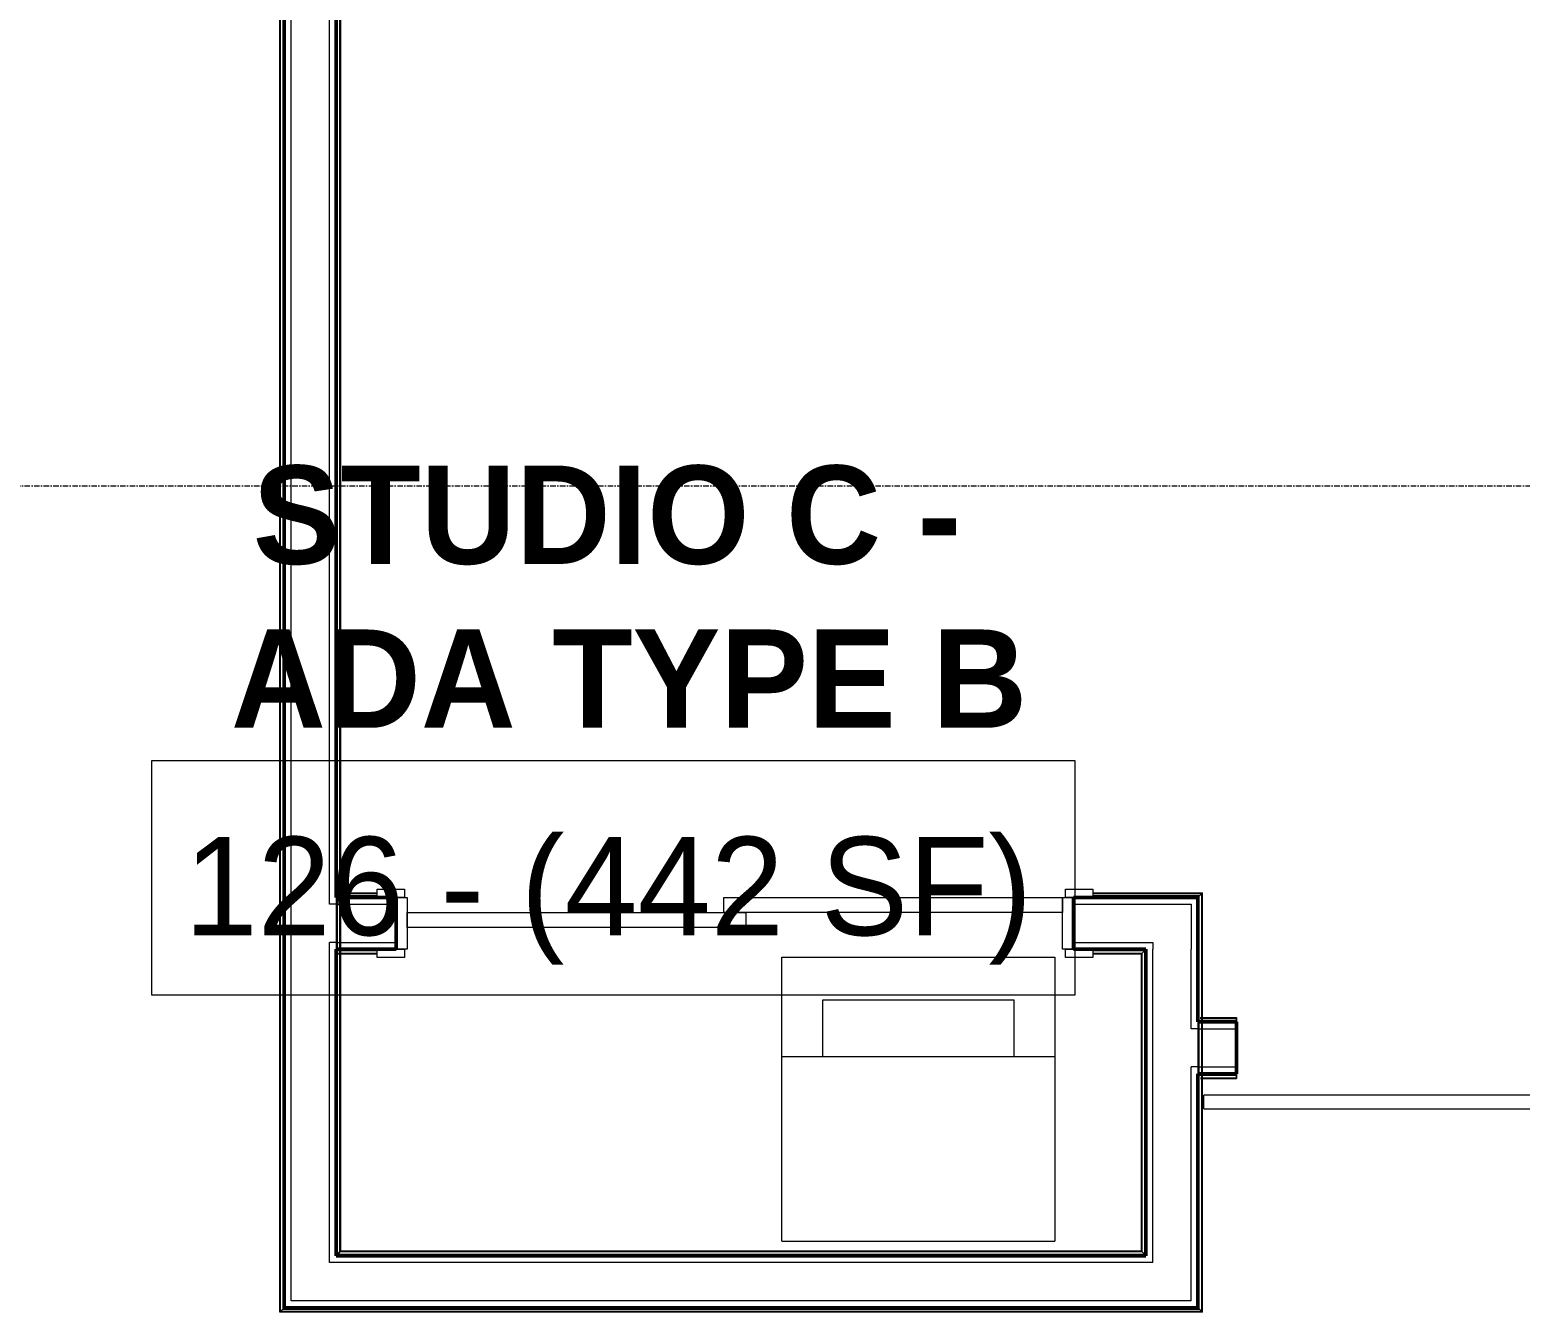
# Model space of a CAD drawing. Header units: inches. Extents: x -4218 to -1830, y 9756 to 12426.
# Drawn here: x -3704.5 to -3568.1, y 10391.6 to 10509 of the extents above; entities that cross this region are included whole.
import ezdxf

# ---------------------------------------------------------------- set-up
doc = ezdxf.new("R2010")
doc.units = ezdxf.units.IN
doc.header["$MEASUREMENT"] = 0
doc.linetypes.add('Grid Line 1_2_', pattern=[0.875, 0.5, -0.125, 0.125, -0.125])
for name, color, linetype, lineweight in [('0-1', 7, 'Continuous', 5), ('0-2', 252, 'Continuous', 9), ('A-AREA-IDEN', 2, 'Continuous', 9), ('A-DOOR-1', 7, 'Continuous', 9), ('A-DOOR-2', 50, 'Continuous', 20), ('A-DOOR-3', 250, 'Continuous', 50), ('A-DOOR-FRAM-1', 50, 'Continuous', 20), ('A-WALL-1', 250, 'Continuous', 50), ('A-WALL-2', 10, 'Continuous', 13), ('A-WALL-3', 253, 'Continuous', 9), ('A-WALL-4', 254, 'Continuous', 9), ('A-WALL-5', 252, 'Continuous', 9), ('A-WALL-6', 7, 'Continuous', 9), ('P-SANR-FIXT-1', 7, 'Continuous', 9), ('S-GRID-1', 1, 'Grid Line 1_2_', 9)]:
    doc.layers.add(name, color=color, linetype=linetype, lineweight=lineweight)
doc.styles.add('Century Gothic', font='ufonts.com_century-gothic.ttf', dxfattribs={"height": 9})
doc.styles.add('Century Gothic_B', font='GOTHICB.TTF', dxfattribs={"height": 9})

# ---------------------------------------------------------------- blocks, each defined once
blk = doc.blocks.new('Basic Wall _ INT - W4BØF - _5_8 GYP - 2X4 WOOD_BATT_ - 5_8 GYP_ - ___-2682981-BACKGROUND - 1ST FLOOR')
at = {"layer": 'A-WALL-3'}
for p, q in [((-3597.56, 10413.33), (-3597.56, 10413.35)), ((-3597.56, 10413.29), (-3597.56, 10413.33)), ((-3597.56, 10413), (-3597.56, 10413.29)), ((-3597.35, 10413.06), (-3597.3, 10413.06)), ((-3597.26, 10413.06), (-3597.14, 10413.06)), ((-3505.3, 10413.39), (-3505.3, 10413.41)), ((-3505.3, 10413.21), (-3505.3, 10413.27)), ((-3505.3, 10413.06), (-3505.3, 10413.21)), ((-3505.3, 10413), (-3505.3, 10413.06))]:
    blk.add_line(p, q, dxfattribs=at)
at = {"layer": 'A-WALL-4'}
for p, q in [((-3597.56, 10413.41), (-3597.56, 10413.39)), ((-3597.56, 10413.27), (-3597.56, 10413.21)), ((-3597.56, 10413.21), (-3597.56, 10413.06)), ((-3597.56, 10413.06), (-3597.56, 10413))]:
    blk.add_line(p, q, dxfattribs=at)
at = {"layer": 'A-WALL-5'}
for p, q in [((-3597.56, 10413.37), (-3597.56, 10413.41)), ((-3594.02, 10413.41), (-3597.56, 10413.41)), ((-3597.56, 10413.35), (-3597.56, 10413.37)), ((-3597.35, 10413), (-3597.3, 10413)), ((-3597.26, 10413), (-3597.14, 10413)), ((-3597.14, 10413.06), (-3594.02, 10413.06)), ((-3594.02, 10413.39), (-3594.02, 10413.41)), ((-3594.02, 10413.21), (-3594.02, 10413.27)), ((-3594.02, 10413.06), (-3594.02, 10413.21)), ((-3594.02, 10413), (-3594.02, 10413.06)), ((-3558.02, 10413.41), (-3558.02, 10413.39)), ((-3505.3, 10413.41), (-3558.02, 10413.41)), ((-3558.02, 10413.27), (-3558.02, 10413.21)), ((-3558.02, 10413.21), (-3558.02, 10413.06)), ((-3558.02, 10413.06), (-3558.02, 10413)), ((-3558.02, 10413.06), (-3505.3, 10413.06)), ((-3505.3, 10413.41), (-3505.3, 10413.37)), ((-3505.3, 10413.37), (-3505.3, 10413.29)), ((-3505.3, 10413.29), (-3505.3, 10413.29)), ((-3505.3, 10413.29), (-3505.3, 10413.27)), ((-3505.3, 10413.27), (-3505.3, 10413.21)), ((-3505.3, 10413.21), (-3505.3, 10413.12)), ((-3505.3, 10413.12), (-3505.3, 10413))]:
    blk.add_line(p, q, dxfattribs=at)
at = {"layer": 'A-WALL-6'}
for p, q in [((-3597.56, 10413.29), (-3594.02, 10413.29)), ((-3597.14, 10413), (-3594.02, 10413)), ((-3594.02, 10413.41), (-3594.02, 10413.37)), ((-3594.02, 10413.37), (-3594.02, 10413.29)), ((-3594.02, 10413.29), (-3594.02, 10413)), ((-3558.02, 10413.37), (-3558.02, 10413.41)), ((-3558.02, 10413.29), (-3558.02, 10413.37)), ((-3558.02, 10413.29), (-3505.3, 10413.29)), ((-3558.02, 10413), (-3558.02, 10413.29)), ((-3558.02, 10413), (-3505.3, 10413))]:
    blk.add_line(p, q, dxfattribs=at)
blk = doc.blocks.new('Basic Wall _ INT - W4BØF - _5_8 GYP - 2X4 WOOD_BATT_ - 5_8 GYP_ - ___-2682980-BACKGROUND - 1ST FLOOR')
at = {"layer": 'A-WALL-3'}
for p, q in [((-3597.56, 10418.46), (-3597.56, 10418.58)), ((-3597.56, 10418.31), (-3597.56, 10418.46)), ((-3597.56, 10418.29), (-3597.56, 10418.31)), ((-3597.56, 10418.28), (-3597.56, 10418.29)), ((-3597.56, 10418.25), (-3597.56, 10418.28)), ((-3597.56, 10418.23), (-3597.56, 10418.25)), ((-3597.35, 10418.52), (-3597.29, 10418.52)), ((-3597.26, 10418.52), (-3597.18, 10418.52)), ((-3556.82, 10418.52), (-3556.72, 10418.52)), ((-3556.71, 10418.52), (-3556.63, 10418.52)), ((-3556.62, 10418.52), (-3556.57, 10418.52)), ((-3556.42, 10418.52), (-3551.67, 10418.52)), ((-3551.67, 10418.16), (-3556.42, 10418.16)), ((-3551.52, 10418.52), (-3551.47, 10418.52)), ((-3551.46, 10418.52), (-3551.38, 10418.52)), ((-3551.36, 10418.52), (-3551.26, 10418.52))]:
    blk.add_line(p, q, dxfattribs=at)
at = {"layer": 'A-WALL-4'}
for p, q in [((-3597.56, 10418.58), (-3597.56, 10418.52)), ((-3597.56, 10418.52), (-3597.56, 10418.37)), ((-3597.56, 10418.37), (-3597.56, 10418.3)), ((-3597.56, 10418.19), (-3597.56, 10418.16))]:
    blk.add_line(p, q, dxfattribs=at)
at = {"layer": 'A-WALL-5'}
for p, q in [((-3597.56, 10418.21), (-3597.56, 10418.23)), ((-3597.56, 10418.16), (-3597.56, 10418.21)), ((-3594.02, 10418.16), (-3597.56, 10418.16)), ((-3597.35, 10418.58), (-3597.29, 10418.58)), ((-3597.26, 10418.58), (-3597.18, 10418.58)), ((-3597.14, 10418.52), (-3594.02, 10418.52)), ((-3594.02, 10418.52), (-3594.02, 10418.58)), ((-3594.02, 10418.37), (-3594.02, 10418.52)), ((-3594.02, 10418.3), (-3594.02, 10418.37)), ((-3594.02, 10418.16), (-3594.02, 10418.19)), ((-3558.02, 10418.58), (-3558.02, 10418.52)), ((-3558.02, 10418.52), (-3558.02, 10418.37)), ((-3558.02, 10418.52), (-3556.84, 10418.52)), ((-3558.02, 10418.37), (-3558.02, 10418.3)), ((-3558.02, 10418.19), (-3558.02, 10418.16)), ((-3556.42, 10418.16), (-3558.02, 10418.16)), ((-3556.82, 10418.58), (-3556.72, 10418.58)), ((-3556.7, 10418.58), (-3556.63, 10418.58)), ((-3556.62, 10418.58), (-3556.57, 10418.58)), ((-3556.42, 10418.58), (-3551.67, 10418.58)), ((-3555.83, 10418.29), (-3556.42, 10418.29)), ((-3552.3, 10418.29), (-3555.8, 10418.29)), ((-3551.67, 10418.29), (-3552.27, 10418.29)), ((-3505.3, 10418.16), (-3551.67, 10418.16)), ((-3551.52, 10418.58), (-3551.47, 10418.58)), ((-3551.46, 10418.58), (-3551.38, 10418.58)), ((-3551.36, 10418.58), (-3551.26, 10418.58)), ((-3551.26, 10418.52), (-3505.3, 10418.52)), ((-3505.3, 10418.52), (-3505.3, 10418.58)), ((-3505.3, 10418.37), (-3505.3, 10418.52)), ((-3505.3, 10418.3), (-3505.3, 10418.37)), ((-3505.3, 10418.16), (-3505.3, 10418.19))]:
    blk.add_line(p, q, dxfattribs=at)
at = {"layer": 'A-WALL-6'}
for p, q in [((-3594.02, 10418.29), (-3597.56, 10418.29)), ((-3597.14, 10418.58), (-3594.02, 10418.58)), ((-3594.02, 10418.58), (-3594.02, 10418.29)), ((-3594.02, 10418.29), (-3594.02, 10418.21)), ((-3594.02, 10418.21), (-3594.02, 10418.16)), ((-3558.02, 10418.29), (-3558.02, 10418.58)), ((-3558.02, 10418.58), (-3556.84, 10418.58)), ((-3556.42, 10418.29), (-3558.02, 10418.29)), ((-3558.02, 10418.21), (-3558.02, 10418.29)), ((-3558.02, 10418.16), (-3558.02, 10418.21)), ((-3505.3, 10418.29), (-3551.67, 10418.29)), ((-3551.26, 10418.58), (-3505.3, 10418.58)), ((-3505.3, 10418.58), (-3505.3, 10418.29)), ((-3505.3, 10418.29), (-3505.3, 10418.21)), ((-3505.3, 10418.21), (-3505.3, 10418.16))]:
    blk.add_line(p, q, dxfattribs=at)
blk = doc.blocks.new('Basic Wall _ INT - W4BØF - _5_8 GYP - 2X4 WOOD_BATT_ - 5_8 GYP_ - ___-2682985-BACKGROUND - 1ST FLOOR')
at = {"layer": 'A-WALL-3'}
for p, q in [((-3676.43, 10429.69), (-3676.43, 10429.98)), ((-3676.43, 10429.68), (-3676.43, 10429.69)), ((-3676.43, 10429.65), (-3676.43, 10429.68)), ((-3676.43, 10429.63), (-3676.43, 10429.65)), ((-3676.28, 10429.92), (-3676.24, 10429.92)), ((-3676.23, 10429.92), (-3676.15, 10429.92)), ((-3676.13, 10429.92), (-3676.04, 10429.92)), ((-3670.93, 10429.56), (-3672.68, 10429.56)), ((-3597.56, 10429.56), (-3597.53, 10429.59)), ((-3597.42, 10429.7), (-3597.35, 10429.77)), ((-3597.35, 10429.77), (-3597.2, 10429.92)), ((-3597.2, 10429.92), (-3597.14, 10429.98))]:
    blk.add_line(p, q, dxfattribs=at)
at = {"layer": 'A-WALL-4'}
for p, q in [((-3676.43, 10429.98), (-3676.43, 10429.92)), ((-3676.43, 10429.92), (-3676.43, 10429.77)), ((-3676.43, 10429.77), (-3676.43, 10429.7)), ((-3676.43, 10429.59), (-3676.43, 10429.56))]:
    blk.add_line(p, q, dxfattribs=at)
at = {"layer": 'A-WALL-5'}
for p, q in [((-3676.43, 10429.61), (-3676.43, 10429.63)), ((-3676.43, 10429.56), (-3676.43, 10429.61)), ((-3672.68, 10429.56), (-3676.43, 10429.56)), ((-3676.28, 10429.98), (-3676.24, 10429.98)), ((-3676.23, 10429.98), (-3676.15, 10429.98)), ((-3676.13, 10429.98), (-3676.04, 10429.98)), ((-3676.01, 10429.92), (-3672.68, 10429.92)), ((-3607.18, 10429.92), (-3597.2, 10429.92)), ((-3597.56, 10429.56), (-3607.18, 10429.56))]:
    blk.add_line(p, q, dxfattribs=at)
at = {"layer": 'A-WALL-6'}
for p, q in [((-3672.68, 10429.69), (-3676.43, 10429.69)), ((-3676.01, 10429.98), (-3672.68, 10429.98)), ((-3607.18, 10429.98), (-3597.14, 10429.98)), ((-3597.43, 10429.69), (-3607.18, 10429.69))]:
    blk.add_line(p, q, dxfattribs=at)
at = {"layer": 'A-WALL-6', "flags": 128}
for points in [[(-3597.43, 10429.69), (-3597.43, 10429.69), (-3597.44, 10429.68), (-3597.45, 10429.67), (-3597.47, 10429.65), (-3597.49, 10429.63), (-3597.51, 10429.61)], [(-3597.14, 10429.98), (-3597.26, 10429.86), (-3597.35, 10429.77), (-3597.41, 10429.71), (-3597.43, 10429.69)]]:
    blk.add_lwpolyline(points, dxfattribs=at)
blk = doc.blocks.new('Basic Wall _ INT - W4BØF - _5_8 GYP - 2X4 WOOD_BATT_ - 5_8 GYP_ - ___-2682984-BACKGROUND - 1ST FLOOR')
at = {"layer": 'A-WALL-3'}
for p, q in [((-3676.43, 10424.73), (-3676.43, 10424.75)), ((-3676.43, 10424.69), (-3676.43, 10424.73)), ((-3676.43, 10424.67), (-3676.43, 10424.69)), ((-3676.43, 10424.69), (-3676.43, 10424.69)), ((-3676.43, 10424.4), (-3676.43, 10424.67)), ((-3676.28, 10424.46), (-3676.24, 10424.46)), ((-3676.23, 10424.46), (-3676.15, 10424.46)), ((-3676.13, 10424.46), (-3676.04, 10424.46)), ((-3670.93, 10424.81), (-3672.68, 10424.81)), ((-3607.18, 10424.81), (-3608.93, 10424.81)), ((-3602.72, 10424.4), (-3602.66, 10424.46)), ((-3602.66, 10424.46), (-3602.51, 10424.61)), ((-3602.51, 10424.61), (-3602.45, 10424.67)), ((-3602.33, 10424.79), (-3602.31, 10424.81))]:
    blk.add_line(p, q, dxfattribs=at)
at = {"layer": 'A-WALL-4'}
for p, q in [((-3676.43, 10424.81), (-3676.43, 10424.79)), ((-3676.43, 10424.67), (-3676.43, 10424.61)), ((-3676.43, 10424.61), (-3676.43, 10424.46)), ((-3676.43, 10424.46), (-3676.43, 10424.4))]:
    blk.add_line(p, q, dxfattribs=at)
at = {"layer": 'A-WALL-5'}
for p, q in [((-3676.43, 10424.77), (-3676.43, 10424.81)), ((-3672.68, 10424.81), (-3676.43, 10424.81)), ((-3676.43, 10424.75), (-3676.43, 10424.77)), ((-3676.28, 10424.4), (-3676.24, 10424.4)), ((-3676.23, 10424.4), (-3676.15, 10424.4)), ((-3676.13, 10424.4), (-3676.04, 10424.4)), ((-3676.01, 10424.46), (-3672.68, 10424.46)), ((-3602.31, 10424.81), (-3607.18, 10424.81)), ((-3607.18, 10424.46), (-3602.66, 10424.46))]:
    blk.add_line(p, q, dxfattribs=at)
at = {"layer": 'A-WALL-6'}
for p, q in [((-3676.43, 10424.69), (-3672.68, 10424.69)), ((-3676.01, 10424.4), (-3672.68, 10424.4)), ((-3607.18, 10424.69), (-3602.43, 10424.69)), ((-3607.18, 10424.4), (-3602.72, 10424.4))]:
    blk.add_line(p, q, dxfattribs=at)
at = {"layer": 'A-WALL-6', "flags": 128}
for points in [[(-3602.43, 10424.69), (-3602.45, 10424.67), (-3602.51, 10424.61), (-3602.6, 10424.52), (-3602.72, 10424.4)], [(-3602.35, 10424.77), (-3602.37, 10424.75), (-3602.39, 10424.73), (-3602.41, 10424.71), (-3602.42, 10424.7), (-3602.43, 10424.69), (-3602.43, 10424.69)]]:
    blk.add_lwpolyline(points, dxfattribs=at)
blk = doc.blocks.new('SLIDING - FLUSH - 5-0 x 6-8-3203586-BACKGROUND - 1ST FLOOR')
at = {"layer": 'A-DOOR-1'}
for p, q in [((-32.75, 3.25), (-30.25, 3.25)), ((-32.75, 2.5), (-32.75, 3.25)), ((-30.25, 3.25), (-30.25, 2.5)), ((30.25, 3.25), (32.75, 3.25)), ((30.25, 2.5), (30.25, 3.25)), ((32.75, 3.25), (32.75, 2.5)), ((-30.25, 2.5), (-32.75, 2.5)), ((32.75, 2.5), (30.25, 2.5)), ((-32.75, -2.25), (-30.25, -2.25)), ((-32.75, -3), (-32.75, -2.25)), ((-30.25, -2.25), (-30.25, -3)), ((30.25, -2.25), (32.75, -2.25)), ((30.25, -3), (30.25, -2.25)), ((32.75, -2.25), (32.75, -3)), ((-30.25, -3), (-32.75, -3)), ((32.75, -3), (30.25, -3))]:
    blk.add_line(p, q, dxfattribs=at)
at = {"layer": 'A-DOOR-2'}
for p, q in [((-1, -0.88), (-1, 0.5)), ((-1, 0.5), (30, 0.5)), ((30, 0.5), (30, -0.88)), ((-30, -2.25), (-30, -0.88)), ((-30, -0.88), (1, -0.88)), ((30, -0.88), (-1, -0.88)), ((1, -0.88), (1, -2.25)), ((1, -2.25), (-30, -2.25))]:
    blk.add_line(p, q, dxfattribs=at)
at = {"layer": 'A-DOOR-FRAM-1'}
for p, q in [((-31, -2.25), (-31, 2.5)), ((-31, 2.5), (-30, 2.5)), ((-30, 2.5), (-30, -2.25)), ((30, 2.5), (31, 2.5)), ((30, -2.25), (30, 2.5)), ((31, 2.5), (31, -2.25)), ((-30, -2.25), (-31, -2.25)), ((31, -2.25), (30, -2.25))]:
    blk.add_line(p, q, dxfattribs=at)
blk = doc.blocks.new('Basic Wall _ INT - W4BØF - _5_8 GYP - 2X4 WOOD_BATT_ - 5_8 GYP_ - ___-2682987-BACKGROUND - 1ST FLOOR')
at = {"layer": 'A-WALL-3'}
for p, q in [((-3676.43, 10429.56), (-3676.43, 10424.81)), ((-3676.08, 10429.86), (-3676.08, 10429.97)), ((-3676.08, 10429.77), (-3676.08, 10429.85)), ((-3676.08, 10429.71), (-3676.08, 10429.76)), ((-3676.08, 10428.98), (-3676.08, 10429.56)), ((-3676.08, 10424.85), (-3676.08, 10428.94)), ((-3676.08, 10424.61), (-3676.08, 10424.67)), ((-3676.08, 10424.52), (-3676.08, 10424.61)), ((-3676.08, 10424.4), (-3676.08, 10424.51)), ((-3676.43, 10396.76), (-3676.4, 10396.79)), ((-3676.29, 10396.9), (-3676.23, 10396.97)), ((-3676.22, 10396.97), (-3676.08, 10397.12)), ((-3676.08, 10397.12), (-3676.01, 10397.18))]:
    blk.add_line(p, q, dxfattribs=at)
at = {"layer": 'A-WALL-5'}
for p, q in [((-3676.43, 10545.94), (-3676.43, 10429.56)), ((-3676.08, 10429.97), (-3676.08, 10545.94)), ((-3676.3, 10428.95), (-3676.3, 10429.56)), ((-3676.01, 10429.86), (-3676.01, 10429.97)), ((-3676.01, 10429.77), (-3676.01, 10429.85)), ((-3676.01, 10429.71), (-3676.01, 10429.76)), ((-3676.01, 10424.81), (-3676.01, 10429.56)), ((-3676.3, 10424.83), (-3676.3, 10428.94)), ((-3676.43, 10424.81), (-3676.43, 10396.76)), ((-3676.08, 10397.12), (-3676.08, 10424.4)), ((-3676.01, 10424.61), (-3676.01, 10424.67)), ((-3676.01, 10424.52), (-3676.01, 10424.61)), ((-3676.01, 10424.4), (-3676.01, 10424.51))]:
    blk.add_line(p, q, dxfattribs=at)
at = {"layer": 'A-WALL-6'}
for p, q in [((-3676.3, 10429.56), (-3676.3, 10545.94)), ((-3676.01, 10429.98), (-3676.01, 10545.94)), ((-3676.3, 10396.89), (-3676.3, 10424.81)), ((-3676.01, 10397.18), (-3676.01, 10424.4))]:
    blk.add_line(p, q, dxfattribs=at)
at = {"layer": 'A-WALL-6', "flags": 128}
for points in [[(-3676.3, 10396.89), (-3676.31, 10396.89), (-3676.31, 10396.88), (-3676.33, 10396.87), (-3676.34, 10396.85), (-3676.36, 10396.83), (-3676.38, 10396.81)], [(-3676.01, 10397.18), (-3676.13, 10397.06), (-3676.23, 10396.97), (-3676.28, 10396.91), (-3676.3, 10396.89)]]:
    blk.add_lwpolyline(points, dxfattribs=at)
blk = doc.blocks.new('Basic Wall _ INT - W4BØF - _5_8 GYP - 2X4 WOOD_BATT_ - 5_8 GYP_ - ___-2682986-BACKGROUND - 1ST FLOOR')
at = {"layer": 'A-WALL-3'}
for p, q in [((-3681.59, 10391.6), (-3681.53, 10391.66)), ((-3681.53, 10391.66), (-3681.38, 10391.81)), ((-3681.38, 10391.81), (-3681.32, 10391.87)), ((-3681.2, 10391.99), (-3681.18, 10392.01))]:
    blk.add_line(p, q, dxfattribs=at)
at = {"layer": 'A-WALL-5'}
for p, q in [((-3681.53, 10391.66), (-3681.53, 10513.94)), ((-3681.18, 10513.94), (-3681.18, 10392.01))]:
    blk.add_line(p, q, dxfattribs=at)
at = {"layer": 'A-WALL-6'}
for p, q in [((-3681.59, 10391.6), (-3681.59, 10513.94)), ((-3681.3, 10513.94), (-3681.3, 10391.89))]:
    blk.add_line(p, q, dxfattribs=at)
at = {"layer": 'A-WALL-6', "flags": 128}
for points in [[(-3681.3, 10391.89), (-3681.32, 10391.87), (-3681.38, 10391.81), (-3681.47, 10391.72), (-3681.59, 10391.6)], [(-3681.22, 10391.97), (-3681.24, 10391.95), (-3681.26, 10391.93), (-3681.28, 10391.91), (-3681.29, 10391.9), (-3681.3, 10391.89), (-3681.3, 10391.89)]]:
    blk.add_lwpolyline(points, dxfattribs=at)
blk = doc.blocks.new('Basic Wall _ INT - W4BØF - _5_8 GYP - 2X4 WOOD_BATT_ - 5_8 GYP_ - ___-2682989-BACKGROUND - 1ST FLOOR')
at = {"layer": 'A-WALL-3'}
for p, q in [((-3681.53, 10391.66), (-3681.59, 10391.6)), ((-3681.38, 10391.81), (-3681.53, 10391.66)), ((-3681.32, 10391.87), (-3681.38, 10391.81)), ((-3681.18, 10392.01), (-3681.2, 10391.99)), ((-3597.53, 10391.99), (-3597.56, 10392.01)), ((-3597.35, 10391.81), (-3597.42, 10391.87)), ((-3597.2, 10391.66), (-3597.35, 10391.81)), ((-3597.14, 10391.6), (-3597.2, 10391.66))]:
    blk.add_line(p, q, dxfattribs=at)
at = {"layer": 'A-WALL-5'}
for p, q in [((-3597.2, 10391.66), (-3681.53, 10391.66)), ((-3681.18, 10392.01), (-3597.56, 10392.01))]:
    blk.add_line(p, q, dxfattribs=at)
at = {"layer": 'A-WALL-6'}
for p, q in [((-3597.14, 10391.6), (-3681.59, 10391.6)), ((-3681.3, 10391.89), (-3597.43, 10391.89))]:
    blk.add_line(p, q, dxfattribs=at)
at = {"layer": 'A-WALL-6', "flags": 128}
for points in [[(-3681.59, 10391.6), (-3681.47, 10391.72), (-3681.38, 10391.81), (-3681.32, 10391.87), (-3681.3, 10391.89)], [(-3681.3, 10391.89), (-3681.3, 10391.89), (-3681.29, 10391.9), (-3681.28, 10391.91), (-3681.26, 10391.93), (-3681.24, 10391.95), (-3681.22, 10391.97)], [(-3597.51, 10391.97), (-3597.49, 10391.95), (-3597.47, 10391.93), (-3597.45, 10391.91), (-3597.44, 10391.9), (-3597.43, 10391.89), (-3597.43, 10391.89)], [(-3597.43, 10391.89), (-3597.41, 10391.87), (-3597.35, 10391.81), (-3597.26, 10391.72), (-3597.14, 10391.6)]]:
    blk.add_lwpolyline(points, dxfattribs=at)
blk = doc.blocks.new('Basic Wall _ INT - W4BØF - _5_8 GYP - 2X4 WOOD_BATT_ - 5_8 GYP_ - ___-2682988-BACKGROUND - 1ST FLOOR')
at = {"layer": 'A-WALL-3'}
for p, q in [((-3676.4, 10396.79), (-3676.43, 10396.76)), ((-3676.23, 10396.97), (-3676.29, 10396.9)), ((-3676.08, 10397.12), (-3676.22, 10396.97)), ((-3676.01, 10397.18), (-3676.08, 10397.12)), ((-3602.66, 10397.12), (-3602.72, 10397.18)), ((-3602.51, 10396.97), (-3602.66, 10397.12)), ((-3602.45, 10396.9), (-3602.51, 10396.97)), ((-3602.31, 10396.76), (-3602.33, 10396.79))]:
    blk.add_line(p, q, dxfattribs=at)
at = {"layer": 'A-WALL-5'}
for p, q in [((-3676.43, 10396.76), (-3602.31, 10396.76)), ((-3602.66, 10397.12), (-3676.08, 10397.12))]:
    blk.add_line(p, q, dxfattribs=at)
at = {"layer": 'A-WALL-6'}
for p, q in [((-3602.43, 10396.89), (-3676.3, 10396.89)), ((-3602.72, 10397.18), (-3676.01, 10397.18))]:
    blk.add_line(p, q, dxfattribs=at)
at = {"layer": 'A-WALL-6', "flags": 128}
for points in [[(-3676.38, 10396.81), (-3676.36, 10396.83), (-3676.34, 10396.85), (-3676.33, 10396.87), (-3676.31, 10396.88), (-3676.31, 10396.89), (-3676.3, 10396.89)], [(-3676.3, 10396.89), (-3676.28, 10396.91), (-3676.23, 10396.97), (-3676.13, 10397.06), (-3676.01, 10397.18)], [(-3602.72, 10397.18), (-3602.6, 10397.06), (-3602.51, 10396.97), (-3602.45, 10396.91), (-3602.43, 10396.89)], [(-3602.43, 10396.89), (-3602.43, 10396.89), (-3602.42, 10396.88), (-3602.41, 10396.87), (-3602.39, 10396.85), (-3602.37, 10396.83), (-3602.35, 10396.81)]]:
    blk.add_lwpolyline(points, dxfattribs=at)
blk = doc.blocks.new('Basic Wall _ INT - W4BØF - _5_8 GYP - 2X4 WOOD_BATT_ - 5_8 GYP_ - ___-2682991-BACKGROUND - 1ST FLOOR')
at = {"layer": 'A-WALL-3'}
for p, q in [((-3602.66, 10424.46), (-3602.72, 10424.4)), ((-3602.51, 10424.61), (-3602.66, 10424.46)), ((-3602.45, 10424.67), (-3602.51, 10424.61)), ((-3602.31, 10424.81), (-3602.33, 10424.79)), ((-3602.72, 10397.18), (-3602.66, 10397.12)), ((-3602.66, 10397.12), (-3602.51, 10396.97)), ((-3602.51, 10396.97), (-3602.45, 10396.9)), ((-3602.33, 10396.79), (-3602.31, 10396.76))]:
    blk.add_line(p, q, dxfattribs=at)
at = {"layer": 'A-WALL-5'}
for p, q in [((-3602.66, 10397.12), (-3602.66, 10424.46)), ((-3602.31, 10424.81), (-3602.31, 10396.76))]:
    blk.add_line(p, q, dxfattribs=at)
at = {"layer": 'A-WALL-6'}
for p, q in [((-3602.72, 10397.18), (-3602.72, 10424.4)), ((-3602.43, 10424.69), (-3602.43, 10396.89))]:
    blk.add_line(p, q, dxfattribs=at)
at = {"layer": 'A-WALL-6', "flags": 128}
for points in [[(-3602.72, 10424.4), (-3602.6, 10424.52), (-3602.51, 10424.61), (-3602.45, 10424.67), (-3602.43, 10424.69)], [(-3602.43, 10424.69), (-3602.43, 10424.69), (-3602.42, 10424.7), (-3602.41, 10424.71), (-3602.39, 10424.73), (-3602.37, 10424.75), (-3602.35, 10424.77)], [(-3602.43, 10396.89), (-3602.45, 10396.91), (-3602.51, 10396.97), (-3602.6, 10397.06), (-3602.72, 10397.18)], [(-3602.35, 10396.81), (-3602.37, 10396.83), (-3602.39, 10396.85), (-3602.41, 10396.87), (-3602.42, 10396.88), (-3602.43, 10396.89), (-3602.43, 10396.89)]]:
    blk.add_lwpolyline(points, dxfattribs=at)
blk = doc.blocks.new('Basic Wall _ INT - W4BØF - _5_8 GYP - 2X4 WOOD_BATT_ - 5_8 GYP_ - ___-2682990-BACKGROUND - 1ST FLOOR')
at = {"layer": 'A-WALL-3'}
for p, q in [((-3597.53, 10429.59), (-3597.56, 10429.56)), ((-3597.35, 10429.77), (-3597.42, 10429.7)), ((-3597.2, 10429.92), (-3597.35, 10429.77)), ((-3597.14, 10429.98), (-3597.2, 10429.92)), ((-3597.56, 10418.16), (-3597.56, 10413.41)), ((-3597.2, 10418.46), (-3597.2, 10418.57)), ((-3597.2, 10418.37), (-3597.2, 10418.45)), ((-3597.2, 10418.31), (-3597.2, 10418.36)), ((-3597.2, 10413.41), (-3597.2, 10418.16)), ((-3597.2, 10413.21), (-3597.2, 10413.26)), ((-3597.2, 10413.12), (-3597.2, 10413.2)), ((-3597.2, 10413), (-3597.2, 10413.11)), ((-3597.56, 10392.01), (-3597.53, 10391.99)), ((-3597.42, 10391.87), (-3597.35, 10391.81)), ((-3597.35, 10391.81), (-3597.2, 10391.66)), ((-3597.2, 10391.66), (-3597.14, 10391.6))]:
    blk.add_line(p, q, dxfattribs=at)
at = {"layer": 'A-WALL-5'}
for p, q in [((-3597.56, 10429.56), (-3597.56, 10418.16)), ((-3597.2, 10418.58), (-3597.2, 10429.92)), ((-3597.43, 10414.04), (-3597.43, 10418.14)), ((-3597.14, 10418.46), (-3597.14, 10418.56)), ((-3597.14, 10418.37), (-3597.14, 10418.45)), ((-3597.14, 10418.31), (-3597.14, 10418.36)), ((-3597.14, 10413.41), (-3597.14, 10418.16)), ((-3597.43, 10413.41), (-3597.43, 10414.02)), ((-3597.56, 10413.41), (-3597.56, 10392.01)), ((-3597.2, 10391.66), (-3597.2, 10413)), ((-3597.14, 10413.21), (-3597.14, 10413.26)), ((-3597.14, 10413.12), (-3597.14, 10413.2)), ((-3597.14, 10413), (-3597.14, 10413.11))]:
    blk.add_line(p, q, dxfattribs=at)
at = {"layer": 'A-WALL-6'}
for p, q in [((-3597.43, 10418.16), (-3597.43, 10429.69)), ((-3597.14, 10418.58), (-3597.14, 10429.98)), ((-3597.43, 10391.89), (-3597.43, 10413.41)), ((-3597.14, 10391.6), (-3597.14, 10413))]:
    blk.add_line(p, q, dxfattribs=at)
at = {"layer": 'A-WALL-6', "flags": 128}
for points in [[(-3597.51, 10429.61), (-3597.49, 10429.63), (-3597.47, 10429.65), (-3597.45, 10429.67), (-3597.44, 10429.68), (-3597.43, 10429.69), (-3597.43, 10429.69)], [(-3597.43, 10429.69), (-3597.41, 10429.71), (-3597.35, 10429.77), (-3597.26, 10429.86), (-3597.14, 10429.98)], [(-3597.43, 10391.89), (-3597.43, 10391.89), (-3597.44, 10391.9), (-3597.45, 10391.91), (-3597.47, 10391.93), (-3597.49, 10391.95), (-3597.51, 10391.97)], [(-3597.14, 10391.6), (-3597.26, 10391.72), (-3597.35, 10391.81), (-3597.41, 10391.87), (-3597.43, 10391.89)]]:
    blk.add_lwpolyline(points, dxfattribs=at)
blk = doc.blocks.new('Stacked Washer and Dryer - 26_x25_ - Private-1352637-BACKGROUND - 1ST FLOOR')
at = {"layer": 'P-SANR-FIXT-1'}
for p, q in [((0, 12.5), (26, 12.5)), ((0, 12.5), (0, -12.5)), ((16.90625, 12.5), (16.90625, -12.5)), ((26, 12.5), (26, -12.5)), ((16.90625, 8.75), (22.09375, 8.75)), ((22.09375, 8.75), (22.09375, -8.75)), ((22.09375, -8.75), (16.90625, -8.75)), ((26, -12.5), (0, -12.5))]:
    blk.add_line(p, q, dxfattribs=at)
blk = doc.blocks.new('BARN - FLUSH - 3-0 x 7-0 BARN DOOR-2961665-BACKGROUND - 1ST FLOOR')
at = {"layer": 'A-DOOR-1'}
for p, q in [((21, 5.57), (-60, 5.57)), ((-60, 4.95), (-60, 5.57)), ((-56, 6), (-54.5, 6)), ((-56, 6), (-56, 5.67)), ((-56, 5.67), (-54.5, 5.67)), ((-54.5, 5.67), (-54.5, 6)), ((-23.5, 6), (-22, 6)), ((-23.5, 5.67), (-23.5, 6)), ((-23.5, 5.67), (-22, 5.67)), ((-22, 6), (-22, 5.67)), ((21, 5.57), (21, 4.95)), ((-60, 4.32), (-60, 4.95)), ((-60, 4.32), (21, 4.32)), ((21, 4.95), (21, 4.32)), ((-52, 4.07), (-26, 4.07))]:
    blk.add_line(p, q, dxfattribs=at)
at = {"layer": 'A-DOOR-3'}
for p, q in [((-57, 5.82), (-56, 5.82)), ((-57, 5.57), (-57, 5.82)), ((-54.5, 5.82), (-23.5, 5.82)), ((-22, 5.82), (-21, 5.82)), ((-21, 5.82), (-21, 5.57)), ((-57, 4.07), (-57, 4.32)), ((-52, 4.33), (-52, 4.07)), ((-26, 4.07), (-26, 4.32)), ((-21, 4.32), (-21, 4.07)), ((-52, 4.07), (-57, 4.07)), ((-21, 4.07), (-26, 4.07))]:
    blk.add_line(p, q, dxfattribs=at)
blk = doc.blocks.new('CTR - 1st Phase - Unit Layouts_rvt-1-BACKGROUND - 1ST FLOOR')
at = {"layer": 'A-WALL-1'}
for p, q in [((-3676.43, 10429.56), (-3676.43, 10547.19)), ((-3681.18, 10513.94), (-3681.18, 10392.01)), ((-3670.93, 10429.56), (-3676.43, 10429.56)), ((-3670.93, 10424.81), (-3670.93, 10429.56)), ((-3597.56, 10429.56), (-3608.93, 10429.56)), ((-3608.93, 10429.56), (-3608.93, 10424.81)), ((-3597.56, 10428.94), (-3597.56, 10429.56)), ((-3597.56, 10424.81), (-3597.56, 10428.94)), ((-3676.43, 10424.81), (-3670.93, 10424.81)), ((-3676.43, 10396.76), (-3676.43, 10424.81)), ((-3608.93, 10424.81), (-3602.31, 10424.81)), ((-3602.31, 10424.81), (-3602.31, 10396.76)), ((-3597.56, 10418.16), (-3597.56, 10424.81)), ((-3594.02, 10418.16), (-3597.56, 10418.16)), ((-3594.02, 10413.41), (-3594.02, 10418.16)), ((-3597.56, 10413.41), (-3594.02, 10413.41)), ((-3597.56, 10392.01), (-3597.56, 10413.41)), ((-3602.31, 10396.76), (-3676.43, 10396.76)), ((-3681.18, 10392.01), (-3680.55, 10392.01)), ((-3680.55, 10392.01), (-3676.43, 10392.01)), ((-3676.43, 10392.01), (-3602.31, 10392.01)), ((-3602.31, 10392.01), (-3598.18, 10392.01)), ((-3598.18, 10392.01), (-3597.56, 10392.01))]:
    blk.add_line(p, q, dxfattribs=at)
at = {"layer": 'A-WALL-2'}
for p, q in [((-3680.55, 10392.64), (-3680.55, 10546.56)), ((-3677.05, 10428.94), (-3677.05, 10546.56)), ((-3676.43, 10428.94), (-3677.05, 10428.94)), ((-3676.43, 10428.94), (-3670.93, 10428.94)), ((-3608.93, 10428.94), (-3598.18, 10428.94)), ((-3598.18, 10428.94), (-3598.18, 10425.44)), ((-3676.43, 10425.44), (-3677.05, 10425.44)), ((-3677.05, 10396.14), (-3677.05, 10425.44)), ((-3676.43, 10425.44), (-3670.93, 10425.44)), ((-3608.93, 10425.44), (-3601.68, 10425.44)), ((-3601.68, 10425.44), (-3601.68, 10424.81)), ((-3598.18, 10425.44), (-3598.18, 10424.81)), ((-3601.68, 10396.14), (-3601.68, 10424.81)), ((-3598.18, 10417.54), (-3598.18, 10424.81)), ((-3597.56, 10417.54), (-3598.18, 10417.54)), ((-3597.56, 10417.54), (-3594.02, 10417.54)), ((-3597.56, 10414.04), (-3598.18, 10414.04)), ((-3598.18, 10392.64), (-3598.18, 10414.04)), ((-3597.56, 10414.04), (-3594.02, 10414.04)), ((-3676.43, 10396.14), (-3677.05, 10396.14)), ((-3602.31, 10396.14), (-3676.43, 10396.14)), ((-3601.68, 10396.14), (-3602.31, 10396.14)), ((-3677.05, 10392.64), (-3680.55, 10392.64)), ((-3676.43, 10392.64), (-3677.05, 10392.64)), ((-3602.31, 10392.64), (-3676.43, 10392.64)), ((-3601.68, 10392.64), (-3602.31, 10392.64)), ((-3598.18, 10392.64), (-3601.68, 10392.64))]:
    blk.add_line(p, q, dxfattribs=at)
at = {"layer": 'A-WALL-3'}
for p, q in [((-3676.43, 10429.98), (-3676.43, 10545.94)), ((-3681.18, 10513.94), (-3681.18, 10392.01)), ((-3672.68, 10429.56), (-3676.01, 10429.56)), ((-3670.93, 10429.56), (-3670.93, 10424.81)), ((-3608.93, 10424.81), (-3608.93, 10429.56)), ((-3597.56, 10429.56), (-3607.18, 10429.56)), ((-3597.56, 10429.56), (-3597.56, 10424.81)), ((-3676.43, 10396.76), (-3676.43, 10424.4)), ((-3676.01, 10424.81), (-3672.68, 10424.81)), ((-3607.18, 10424.81), (-3602.31, 10424.81)), ((-3602.31, 10424.81), (-3602.31, 10396.76)), ((-3597.56, 10418.58), (-3597.56, 10424.81)), ((-3594.02, 10418.16), (-3597.14, 10418.16)), ((-3597.56, 10392.01), (-3597.56, 10413)), ((-3597.14, 10413.41), (-3594.02, 10413.41)), ((-3602.31, 10396.76), (-3676.43, 10396.76)), ((-3676.43, 10392.01), (-3681.18, 10392.01)), ((-3676.43, 10392.01), (-3602.31, 10392.01)), ((-3597.56, 10392.01), (-3602.31, 10392.01))]:
    blk.add_line(p, q, dxfattribs=at)
at = {"layer": 'A-WALL-4'}
for p, q in [((-3676.43, 10429.71), (-3676.43, 10429.98)), ((-3676.24, 10429.56), (-3676.28, 10429.56)), ((-3676.15, 10429.56), (-3676.23, 10429.56)), ((-3676.04, 10429.56), (-3676.13, 10429.56)), ((-3670.93, 10429.56), (-3672.68, 10429.56)), ((-3676.43, 10424.4), (-3676.43, 10424.67)), ((-3676.28, 10424.81), (-3676.24, 10424.81)), ((-3676.23, 10424.81), (-3676.15, 10424.81)), ((-3676.13, 10424.81), (-3676.04, 10424.81)), ((-3672.68, 10424.81), (-3670.93, 10424.81)), ((-3608.93, 10424.81), (-3607.18, 10424.81)), ((-3597.56, 10418.31), (-3597.56, 10418.58)), ((-3597.29, 10418.16), (-3597.35, 10418.16)), ((-3597.18, 10418.16), (-3597.26, 10418.16)), ((-3597.56, 10413), (-3597.56, 10413.27)), ((-3597.35, 10413.41), (-3597.3, 10413.41)), ((-3597.26, 10413.41), (-3597.14, 10413.41))]:
    blk.add_line(p, q, dxfattribs=at)
at = {"layer": 'A-WALL-5'}
blk.add_line((-3594.02, 10418.16), (-3594.02, 10413.41), dxfattribs=at)
at = {"layer": '0-2'}
for name in ['Basic Wall _ INT - W4BØF - _5_8 GYP - 2X4 WOOD_BATT_ - 5_8 GYP_ - ___-2682986-BACKGROUND - 1ST FLOOR', 'Basic Wall _ INT - W4BØF - _5_8 GYP - 2X4 WOOD_BATT_ - 5_8 GYP_ - ___-2682987-BACKGROUND - 1ST FLOOR', 'Basic Wall _ INT - W4BØF - _5_8 GYP - 2X4 WOOD_BATT_ - 5_8 GYP_ - ___-2682985-BACKGROUND - 1ST FLOOR', 'Basic Wall _ INT - W4BØF - _5_8 GYP - 2X4 WOOD_BATT_ - 5_8 GYP_ - ___-2682990-BACKGROUND - 1ST FLOOR', 'Basic Wall _ INT - W4BØF - _5_8 GYP - 2X4 WOOD_BATT_ - 5_8 GYP_ - ___-2682984-BACKGROUND - 1ST FLOOR', 'Basic Wall _ INT - W4BØF - _5_8 GYP - 2X4 WOOD_BATT_ - 5_8 GYP_ - ___-2682991-BACKGROUND - 1ST FLOOR', 'Basic Wall _ INT - W4BØF - _5_8 GYP - 2X4 WOOD_BATT_ - 5_8 GYP_ - ___-2682980-BACKGROUND - 1ST FLOOR', 'Basic Wall _ INT - W4BØF - _5_8 GYP - 2X4 WOOD_BATT_ - 5_8 GYP_ - ___-2682981-BACKGROUND - 1ST FLOOR', 'Basic Wall _ INT - W4BØF - _5_8 GYP - 2X4 WOOD_BATT_ - 5_8 GYP_ - ___-2682988-BACKGROUND - 1ST FLOOR', 'Basic Wall _ INT - W4BØF - _5_8 GYP - 2X4 WOOD_BATT_ - 5_8 GYP_ - ___-2682989-BACKGROUND - 1ST FLOOR']:
    blk.add_blockref(name, (0, 0), dxfattribs=at)
for name, p, rotation in [('SLIDING - FLUSH - 5-0 x 6-8-3203586-BACKGROUND - 1ST FLOOR', (-3639.93, 10427.31), 180), ('Stacked Washer and Dryer - 26_x25_ - Private-1352637-BACKGROUND - 1ST FLOOR', (-3623.14, 10398.1), 90.0000000000019), ('BARN - FLUSH - 3-0 x 7-0 BARN DOOR-2961665-BACKGROUND - 1ST FLOOR', (-3576.02, 10415.79), 180)]:
    blk.add_blockref(name, p, dxfattribs=dict(at, rotation=rotation))

msp = doc.modelspace()

# ---------------------------------------------------------------- linework, layer by layer
at = {"layer": 'A-AREA-IDEN', "flags": 128}
msp.add_lwpolyline([(-3693.31, 10442.1), (-3608.81, 10442.1), (-3608.81, 10420.61), (-3693.31, 10420.61)], close=True, dxfattribs=at)
at = {"layer": 'S-GRID-1'}
msp.add_line((-1830.2, 10467.19), (-4168.71, 10467.19), dxfattribs=at)

# ---------------------------------------------------------------- block references
at = {"layer": '0-1'}
msp.add_blockref('CTR - 1st Phase - Unit Layouts_rvt-1-BACKGROUND - 1ST FLOOR', (0, 0), dxfattribs=at)

# ---------------------------------------------------------------- texts
at = {"layer": 'A-AREA-IDEN', "char_height": 9, "attachment_point": 1}
for s, insert, width, style in [('STUDIO C -', (-3684.06, 10469.08), 79.689, 'Century Gothic_B'), ('ADA TYPE B', (-3686.06, 10454.08), 84.537, 'Century Gothic_B'), ('126 - (442 SF)', (-3690.31, 10435.1), 94.839, 'Century Gothic')]:
    msp.add_mtext(s, dxfattribs=dict(at, insert=insert, width=width, style=style))

doc.saveas('drawing.dxf')
